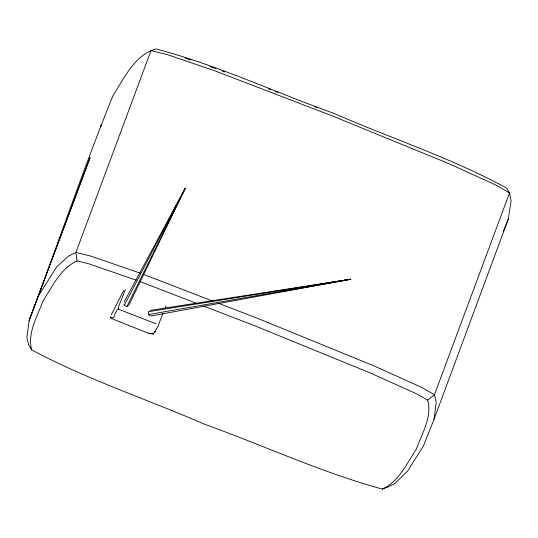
<?xml version="1.0" encoding="UTF-8"?>
<svg xmlns="http://www.w3.org/2000/svg" width="538" height="538" viewBox="0 0 538 538"><rect width="100%" height="100%" fill="white"/><g stroke="black" fill="none" stroke-linecap="round" stroke-linejoin="round"><path stroke-width="0.81" d="M434.025 419.331L436.251 402.256L434.435 394.731L509.52 192.96L506.453 187.997C451.389 157.923 391.22 138.441 333.849 113.35C274.562 92.106 217.049 64.997 156.033 48.938C134.231 55.212 124.184 78.326 112.893 95.825C82.872 169.887 57.465 245.731 29.126 320.44L26.9 337.514L28.722 345.04L31.708 349.922C87.075 379.498 147.116 399.263 204.601 424.22C263.862 445.625 321.442 472.451 382.323 489.062L387.252 487.32L394.838 483.527L407.838 470.73L423.399 446.009L434.025 419.331L508.242 219.262L511.1 200.956L509.52 192.96L496.446 185.321L449.196 163.781L333.096 116.235L215.745 71.137L166.134 54.237L150.983 50.68L75.898 252.45L77.048 260.937L88.985 263.876L136.208 280.157M100.801 127.015L101.178 124.628M110.505 316.357L110.801 317.837L113.928 317.676L114.332 315.288L117.136 309.787L118.259 309.128L118.898 305.705L125.293 289.713M38.326 296.034L90.075 157.573L29.126 320.44L38.326 296.034L56.746 266.767L68.313 256.243L75.898 252.45L90.969 256.162L140.492 273.237M162.987 313.614C159.806 320.305 158.159 328.355 153.095 333.903L153.673 333.762L148.77 333.358L113.222 319.249L110.801 317.837M165.146 308.22L166.067 305.914M503.178 231.717L508.242 219.262M124.937 305.624L126.934 306.418L185.166 188.414L124.103 302.006M171.366 216.128L174.352 210.136M176.215 206.39L185.166 188.414L169.934 217.352M111.258 314.878L123.7 290.459M162.516 231.448L163.296 229.961M165.643 225.516L167.594 221.804M168.374 220.318L169.154 218.838M382.323 489.062C398.967 481.523 406.836 463.507 416.372 449.082C421.893 433.574 432.317 417.105 427.663 400.077L434.435 394.731L421.281 387.246L373.944 365.88L257.789 318.429L217.91 303.062M126.934 306.418L129.039 304.864L185.166 188.414L124.271 305.362L123.989 304.051M154.413 332.376L155.805 331.522M77.048 260.937C60.411 268.475 52.542 286.492 43 300.917C37.478 316.425 27.055 332.894 31.708 349.922M150.337 316.102L350.776 279.222L150.028 310.406M275.725 292.652L277.379 292.356M281.502 291.616L283.149 291.32M284.797 291.024L288.919 290.291M290.574 289.995L292.221 289.7M293.869 289.404L297.991 288.664M299.646 288.368L303.768 287.635M305.416 287.339L350.776 279.222L148.333 311.724L148.488 314.569L149.719 315.591M148.488 314.569L350.776 279.222L320.11 284.266M316.795 284.81L318.449 284.541M151.575 334.017L153.673 333.762M148.77 333.358L150.801 333.607M118.259 309.128L155.926 323.735M185.038 58.144L190.58 60.027M210.371 66.766L215.913 68.656M222.187 71.036L224.541 71.937M268.422 88.804L270.775 89.705M275.476 91.514L277.823 92.415M314.656 106.571L317.01 107.479M143.619 274.441L212.436 300.957M140.122 281.603L196.276 303.237M203.29 305.94L254.763 325.772L370.601 373.096L417.253 394.146L427.663 400.077"/></g></svg>
